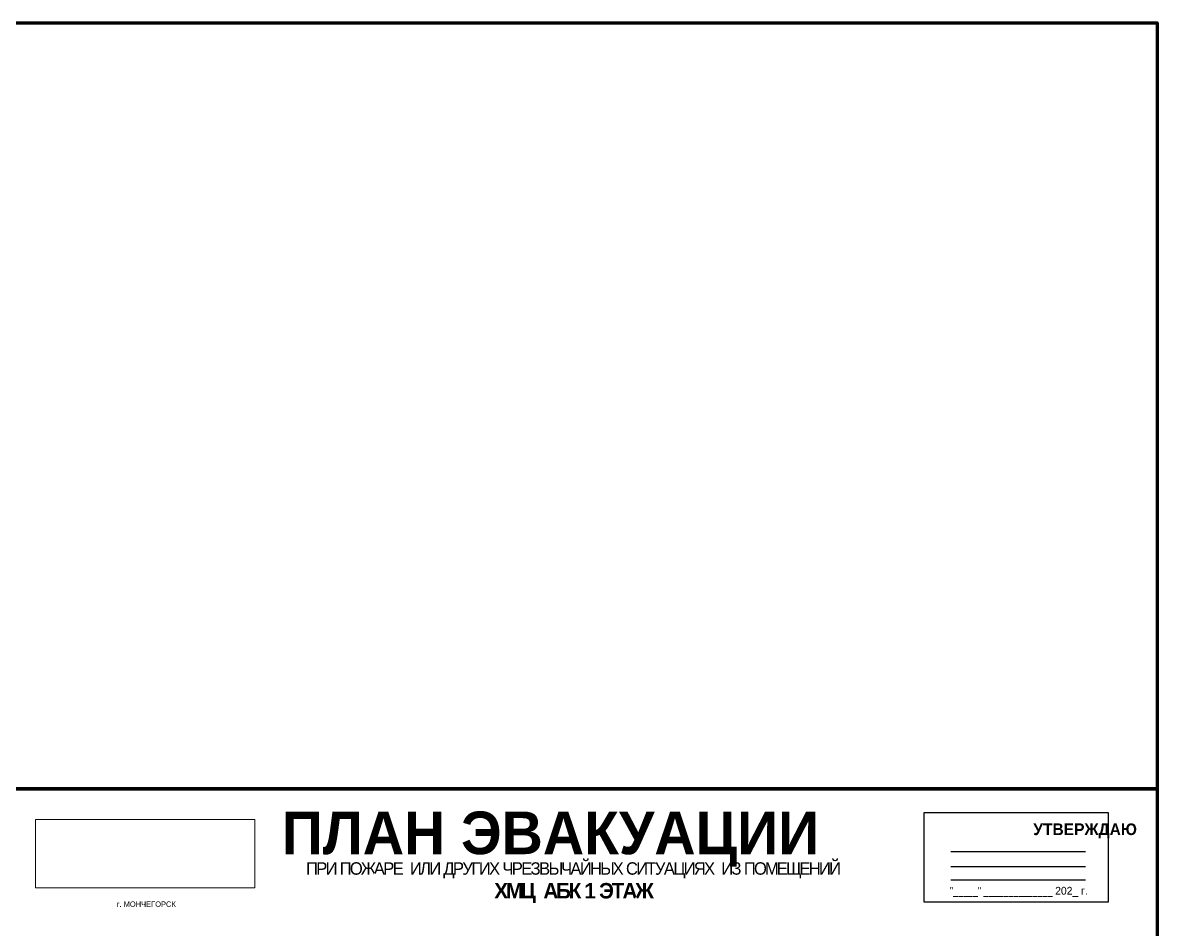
# Model space of a CAD drawing. Header units: millimetres. Extents: x 13114 to 67229, y 22859 to 38520.
# Drawn here: x 30546 to 31131, y 30822 to 31290 of the extents above; entities that cross this region are included whole.
import ezdxf

# ---------------------------------------------------------------- set-up
doc = ezdxf.new("R2010")
doc.units = ezdxf.units.MM
doc.styles.add('обычный', font='arial.ttf')
picture_1 = doc.add_image_def('image1.jpg', size_in_pixel=(337, 105))

msp = doc.modelspace()

# ---------------------------------------------------------------- linework, layer by layer
at = {"color": 1, "lineweight": 100}
for points in [[(30531.41, 31289.76), (31131.41, 31289.76), (31131.41, 30894.76), (30531.41, 30894.76)], [(30531.41, 30894.76), (31131.41, 30894.76), (31131.41, 30499.76), (30531.41, 30499.76)]]:
    msp.add_lwpolyline(points, close=True, dxfattribs=at)
msp.add_lwpolyline([(31011.13, 30882.51), (31106.14, 30882.51), (31106.14, 30836.3), (31011.13, 30836.3)], close=True)
for points in [[(31024.88, 30862.46), (31094.41, 30862.46)], [(31024.88, 30854.7), (31094.41, 30854.7)], [(31024.88, 30847.91), (31094.41, 30847.91)]]:
    msp.add_lwpolyline(points)

# ---------------------------------------------------------------- texts
at = {"lineweight": 0, "style": 'обычный'}
for s, insert, char_height, width, attachment_point in [('{\\fProxima Nova Rg|b1|i0|c204|p2;ПЛАН ЭВАКУАЦИИ}', (30679.91, 30883.04), 22, 493.8901, 1), ('\\pi-18,l18,t18;{\\fProxima Nova Rg|b1|i0|c204|p2;УТВЕРЖДАЮ\\H1.1997x; }', (31094.17, 30873.04), 6, 126.6484, 5), ('{\\fArial Narrow|b0|i0|c204|p34;"_____" ______________ \\fProxima Nova Rg|b0|i0|c204|p2;202_ г. }', (31060.04, 30841.62), 4, 78.6503, 5), ('\\pi-8.4,l8.4,t8.4;{\\fProxima Nova Rg|b0|i0|c204|p2;г. МОНЧЕГОРСК\\H1.1997x; }', (30610.02, 30835.26), 2.8, 126.6484, 5)]:
    msp.add_mtext(s, dxfattribs=dict(at, insert=insert, char_height=char_height, width=width, attachment_point=attachment_point))
at = {"color": 0, "lineweight": 0, "insert": (30829.91, 30857.05), "char_height": 8, "width": 449.2158, "attachment_point": 5, "style": 'обычный'}
msp.add_mtext('{\\fArial Black|b1|i0|c204|p34;\\H2x;\\T0.85;  \\fArial Narrow|b0|i0|c204|p34;\\H0.8x;\\W0.9;\\P\\fProxima Nova Rg|b0|i0|c204|p2;\\H0.5x;\\W1;\\C256;ПРИ ПОЖАРЕ  ИЛИ ДРУГИХ ЧРЕЗВЫЧАЙНЫХ СИТУАЦИЯХ  ИЗ ПОМЕЩЕНИЙ \\fProxima Nova Rg|b1|i0|c204|p2;\\H1.25x;\\PХМЦ  АБК 1 ЭТАЖ }', dxfattribs=at)

# ---------------------------------------------------------------- pictures from other files: only their frames are drawn
at = {"color": 7, "lineweight": 0, "true_color": 0xf5f5ff}
image = msp.add_image(picture_1, insert=(30552.9, 30843.73), size_in_units=(113.11, 35.24), dxfattribs=at)
image.dxf.flags = 7

doc.saveas('drawing.dxf')
